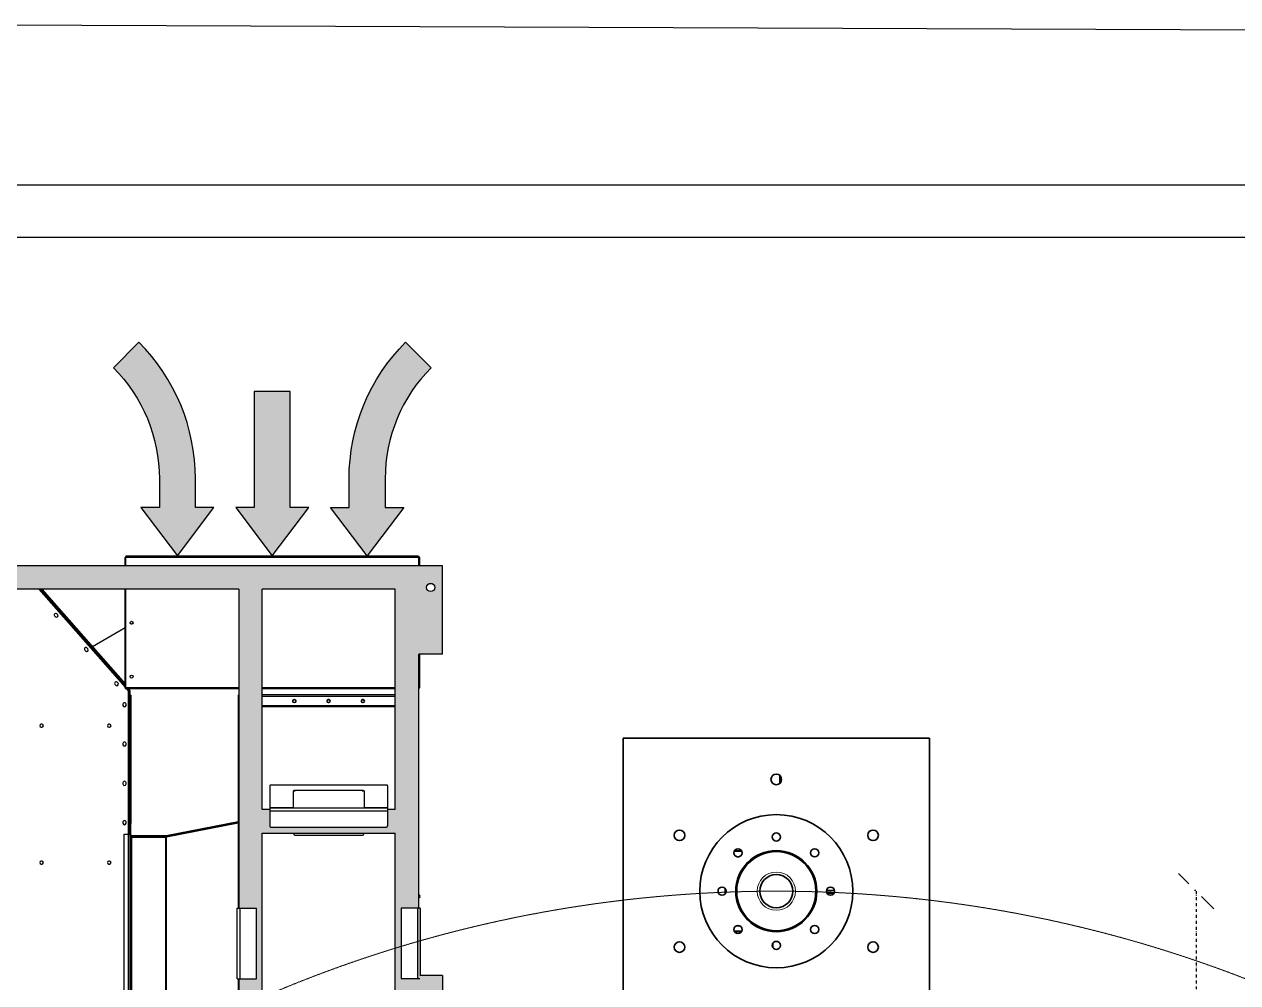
# Model space of a CAD drawing. Header units: millimetres. Extents: x 2822564 to 2991989, y -324396 to -253399.
# Drawn here: x 2848420 to 2850481, y -309038 to -307410 of the extents above; entities that cross this region are included whole.
import ezdxf

# ---------------------------------------------------------------- set-up
doc = ezdxf.new("R2010")
doc.units = ezdxf.units.MM
doc.linetypes.add('12017_XPLAN_GROUND$0$HIDDEN', pattern=[0.375, 0.25, -0.125])
doc.linetypes.add('DASHDOT', pattern=[1, 0.5, -0.25, 0, -0.25])
for name, color, linetype in [('AX', 1, 'DASHDOT'), ('Azbilt', 10, 'Continuous'), ('LAF Detail', 7, 'Continuous'), ('Runner', 30, 'Continuous')]:
    doc.layers.add(name, color=color, linetype=linetype)
for name, color, linetype, lineweight in [('coton tak bazo', 191, 'Continuous', 5), ('KATCHIN', 253, '12017_XPLAN_GROUND$0$HIDDEN', 5), ('plat 2 bazo', 7, 'Continuous', 15)]:
    doc.layers.add(name, color=color, linetype=linetype, lineweight=lineweight)
doc.styles.add('Annotative', font='arial.ttf')
doc.dimstyles.new('RUNNER saghf', dxfattribs={"dimtxt": 150, "dimasz": 60, "dimexe": 0.18, "dimexo": 0.0625, "dimgap": 0.09, "dimtad": 0, "dimtih": 1, "dimtoh": 1, "dimdec": 4, "dimzin": 0, "dimdsep": 46, "dimtxsty": 'Annotative', "dimblk": 'OBLIQUE', "dimcen": 0.09, "dimclrd": 140, "dimclre": 140, "dimclrt": 230, "dimazin": 0, "dimtfac": 1, "dimtdec": 4, "dimtofl": 0, "dimtmove": 0, "dimatfit": 3, "dimldrblk": 'OBLIQUE', "dimfxl": 1, "dimtolj": 1, "dimtzin": 0, "dimarcsym": 0})

# ---------------------------------------------------------------- blocks, each defined once
blk = doc.blocks.new('1&5 - (+20)')
at = {"layer": 'Azbilt'}
blk.add_line((1580486.1, -479645.9), (1577248.8, -479660.4), dxfattribs=at)
blk = doc.blocks.new('fff')
at = {"layer": 'coton tak bazo', "lineweight": 35, "ltscale": 0.008936}
blk.add_line((-0.7007, 1.1119), (-0.7007, 1.0964), dxfattribs=at)
at = {"layer": 'coton tak bazo', "lineweight": 13, "ltscale": 0.008894}
for p, q in [((-0.7912, 0.9617), (-0.7759, 0.9617)), ((-0.7912, 0.8053), (-0.7759, 0.8053))]:
    blk.add_line(p, q, dxfattribs=at)
at = {"layer": 'coton tak bazo', "lineweight": 13, "ltscale": 0.007637}
for p, q in [((-0.7901, 0.9639), (-0.7769, 0.9639)), ((-0.7901, 0.8031), (-0.7769, 0.8031))]:
    blk.add_line(p, q, dxfattribs=at)
at = {"layer": 'coton tak bazo', "lineweight": 35, "ltscale": 0.002805}
blk.add_line((-0.786, 0.9515), (-0.7811, 0.9515), dxfattribs=at)
at = {"layer": 'coton tak bazo', "lineweight": 35, "ltscale": 0.005826}
blk.add_line((-0.8086, 0.8785), (-0.8086, 0.8885), dxfattribs=at)
at = {"layer": 'coton tak bazo', "lineweight": 35, "ltscale": 0.009181}
blk.add_line((-0.5928, 0.8849), (-0.6086, 0.8849), dxfattribs=at)
at = {"layer": 'coton tak bazo', "lineweight": 35, "ltscale": 0.008358}
blk.add_line((-0.5935, 0.8799), (-0.6079, 0.8799), dxfattribs=at)
at = {"layer": 'coton tak bazo', "lineweight": 35, "ltscale": 0.002806}
blk.add_line((-0.7811, 0.8154), (-0.786, 0.8154), dxfattribs=at)
at = {"layer": 'coton tak bazo', "lineweight": 35, "ltscale": 0.004519}
blk.add_line((-0.7149, 0.7725), (-0.7149, 0.7803), dxfattribs=at)
at = {"layer": 'coton tak bazo', "lineweight": 35}
for centre, radius in [((-0.7078, 1.1042), 0.0105), ((-0.8989, 0.9938), 0.0105), ((-0.7078, 0.9906), 0.00806), ((-0.5167, 0.9938), 0.0105), ((-0.7835, 0.9592), 0.00806), ((-0.7078, 0.8835), 0.0781), ((-0.6321, 0.9592), 0.00806), ((-0.7078, 0.8835), 0.0328), ((-0.8149, 0.8835), 0.00806), ((-0.6007, 0.8835), 0.00806), ((-0.7835, 0.8078), 0.00806), ((-0.6321, 0.8078), 0.00806), ((-0.8989, 0.7731), 0.0105), ((-0.7078, 0.7764), 0.00806), ((-0.5167, 0.7731), 0.0105)]:
    blk.add_circle(centre, radius, dxfattribs=at)
at = {"layer": 'coton tak bazo', "lineweight": 13}
blk.add_circle((-0.7078, 0.8835), 0.0378, dxfattribs=at)
at = {"layer": 'plat 2 bazo', "lineweight": 35, "ltscale": 0.35}
for p, q in [((-1.0102, 1.1859), (-1.0102, 0.5811)), ((-0.4054, 1.1859), (-1.0102, 1.1859)), ((-0.4054, 0.5811), (-0.4054, 1.1859))]:
    blk.add_line(p, q, dxfattribs=at)
at = {"layer": 'plat 2 bazo', "lineweight": 35}
for radius in [0.1512, 0.0801]:
    blk.add_circle((-0.7078, 0.8835), radius, dxfattribs=at)
blk = doc.blocks.new('_Oblique')
at = {"color": 0, "linetype": 'ByBlock', "lineweight": -2}
blk.add_line((-0.5, -0.5), (0.5, 0.5), dxfattribs=at)
blk = doc.blocks.new('*D21')
at = {"color": 140, "lineweight": -2, "ltscale": 10, "transparency": 16777216}
for p, q in [((1609924.9, -562746.7), (1609924.5, -562746.7)), ((1609924.7, -562746.7), (1609924.7, -563805.7)), ((1609924.7, -564946.7), (1609924.7, -563887.6)), ((1609924.9, -564946.7), (1609924.5, -564946.7))]:
    blk.add_line(p, q, dxfattribs=at)
at = {"layer": 'Defpoints', "color": 0, "ltscale": 10, "transparency": 16777216}
for p in [(1610637.8, -562746.7, 0), (1609924.7, -564946.7), (1610637.9, -564946.7, 0)]:
    blk.add_point(p, dxfattribs=at)
at = {"color": 140, "lineweight": -2, "ltscale": 10, "transparency": 16777216, "xscale": 60, "yscale": 60, "zscale": 60}
for p, rotation in [((1609924.7, -562746.7), 90), ((1609924.7, -564946.7), 270)]:
    blk.add_blockref('_Oblique', p, dxfattribs=dict(at, rotation=rotation))
at = {"color": 230, "ltscale": 10, "transparency": 16777216, "insert": (1609924.7, -563846.7), "char_height": 80, "attachment_point": 5, "style": 'Annotative', "bg_fill": 3, "box_fill_scale": 1.1, "bg_fill_color": 256, "bg_fill_true_color": 13158600, "bg_fill_transparency": 0}
blk.add_mtext('\\A1;2200', dxfattribs=at)
blk = doc.blocks.new('LAF')
at = {"ltscale": 10}
h = blk.add_hatch(color=256, dxfattribs=at)
h.dxf.hatch_style = 1
h.set_gradient(color1=(192, 192, 192), color2=(0, 127, 255), name='INVHEMISPHERICAL')
h.paths.add_polyline_path([(3060.3, 825.7), (3060.3, 887), (2863.3, 887), (2863.3, 918.4), (2781.3, 856.3), (2863.3, 794.2), (2863.3, 825.7)])
edge = h.paths.add_edge_path()
edge.add_line((2912.3, 664.5), (2863.3, 664.5))
edge.add_line((2863.3, 664.5), (2863.3, 633))
edge.add_line((2863.3, 633), (2781.3, 695.2))
edge.add_line((2781.3, 695.2), (2863.3, 757.3))
edge.add_line((2863.3, 757.3), (2863.3, 725.8))
edge.add_line((2863.3, 725.8), (2912.3, 725.8))
edge.add_arc((2912.3, 397.9), 327.9, 45, 90, ccw=False)
edge.add_line((3144.2, 629.7), (3100.9, 586.4))
edge.add_arc((2912.3, 397.9), 266.7, 405, 450)
edge = h.paths.add_edge_path()
edge.add_line((2912.3, 1048.1), (2863.3, 1048.1))
edge.add_line((2863.3, 1048.1), (2863.3, 1079.6))
edge.add_line((2863.3, 1079.6), (2781.3, 1017.5))
edge.add_line((2781.3, 1017.5), (2863.3, 955.4))
edge.add_line((2863.3, 955.4), (2863.3, 986.9))
edge.add_line((2863.3, 986.9), (2912.3, 986.9))
edge.add_arc((2912.3, 1314.8), 327.9, 270, 315)
edge.add_line((3144.2, 1082.9), (3100.9, 1126.2))
edge.add_arc((2912.3, 1314.8), 266.7, 270, 315, ccw=False)
at = {"layer": 'LAF Detail'}
h = blk.add_hatch(color=1, dxfattribs=at)
h.dxf.hatch_style = 1
h.paths.add_polyline_path([(1750, 1297.5), (-1750, 1297.5), (-1750, 1257.5), (1750, 1257.5)])
h.paths.add_polyline_path([(-1257.5, 1750), (-1297.5, 1750), (-1297.5, 1297.5), (-1257.5, 1297.5)])
h.paths.add_polyline_path([(1297.5, 1750), (1257.5, 1750), (1257.5, 1297.5), (1297.5, 1297.5)])
h.paths.add_polyline_path([(1297.5, -1297.5), (1257.5, -1297.5), (1257.5, -1750), (1297.5, -1750)])
h.paths.add_polyline_path([(1750, -1257.5), (-1750, -1257.5), (-1750, -1297.5), (1750, -1297.5)])
h.paths.add_polyline_path([(-1257.5, -1297.5), (-1297.5, -1297.5), (-1297.5, -1750), (-1257.5, -1750)])
h.paths.add_polyline_path([(2764.7, 1882.3), (2614.7, 1882.3), (2614.7, 1842.3), (2068.7, 1842.3), (2068.7, 1882.3), (1918.7, 1882.3), (1918.7, 567.3), (2068.7, 567.3), (2068.7, 604.8), (2183, 604.8), (2183, 609.8), (2063, 609.8), (2063, 637.3), (2183, 637.3), (2183, 607.3), (2614.7, 607.3), (2614.7, 567.3), (2764.7, 567.3)])
h.paths.add_polyline_path([(1958.7, 1802.3), (2724.7, 1802.3), (2724.7, 913.3), (2183, 913.3), (2183, 883.3), (2063, 883.3), (2063, 913.3), (1958.7, 913.3)], flags=16)
h.paths.add_polyline_path([(1958.9, 1526.8, 1), (1964, 1526.8, 1)], flags=0)
h.paths.add_polyline_path([(1958.9, 1314.6, 1), (1964, 1314.6, 1)], flags=0)
h.paths.add_polyline_path([(2151, 1529.4), (2152, 1529.4, -1), (2152, 1524.2), (2151, 1524.2, -1)], flags=0)
h.paths.add_polyline_path([(2148.9, 1526.8, -1), (2154, 1526.8, -1)], flags=0)
h.paths.add_polyline_path([(2151, 1317.2), (2152, 1317.2, -1), (2152, 1312), (2151, 1312, -1)], flags=0)
h.paths.add_polyline_path([(2154, 1314.6, -1), (2148.9, 1314.6, -1)], flags=0)
h.paths.add_polyline_path([(2000, 1717.6), (2001.5, 1718.9, -1), (2004.9, 1715), (2003.4, 1713.7, -1)], flags=0)
h.paths.add_polyline_path([(2257.9, 1477.7), (2257.9, 1478.7, -1), (2263.1, 1478.7), (2263.1, 1477.7, -1)], flags=0)
h.paths.add_polyline_path([(2257.9, 1363.7, -1), (2263.1, 1363.7), (2263.1, 1362.7, -1), (2257.9, 1362.7)], flags=0)
h.paths.add_polyline_path([(2562.4, 1106.3), (2724.7, 1249.4), (2724.7, 1249.7), (2562.1, 1106.3)], flags=0)
h.paths.add_polyline_path([(2556.8, 1105.2), (2557, 1105.2), (2557.2, 1105.3, 0.093249)], flags=0)
h.paths.add_polyline_path([(2308.7, 1100.3), (2551.5, 1100.3), (2555.3, 1103.7), (2555.3, 1104.3, -0.414214), (2557.3, 1106.3), (2557.3, 1105.2, 0.12943), (2555.3, 1104.3), (2555.3, 1100.4), (2552.5, 1097.8), (2544.7, 1097.8), (2544.7, 1096.6), (2326.7, 1096.6), (2307.7, 1096.6, 0.414214), (2306.5, 1095.3), (2306.5, 1036.7, 0.080761), (2306.5, 1036.3), (2306.5, 1036.3), (2330.5, 914.1), (2357.5, 914.1), (2544.1, 914.1), (2544.1, 913.8), (2544.1, 913.3), (2543.7, 913.3), (2419.6, 913.8), (2366, 913.8), (2357.6, 914.1), (2357.6, 913.3), (2357.5, 913.3), (2357.5, 914.1), (2327.5, 914.1), (2303.5, 1036.3), (1958.7, 1036.3), (1958.7, 1036.9), (2303, 1036.9), (2303, 1096.6), (2326.5, 1096.6), (2326.5, 1097.8), (2308.7, 1097.8)], flags=0)
h.paths.add_polyline_path([(2305.2, 1036.7, 0.09518), (2305.4, 1035.8, 0.113938), (2303.6, 1035.9), (2305.2, 1036.1)], flags=0)
h.paths.add_polyline_path([(2257.9, 1592.7), (2257.9, 1593.7, -1), (2263.1, 1593.7), (2263.1, 1592.7, -1)], flags=0)
h.paths.add_polyline_path([(2058.1, 1768.8), (2059.6, 1770.2, -1), (2063, 1766.3), (2061.5, 1764.9, -1)], flags=0)
h.paths.add_polyline_path([(2263.1, 1248.7), (2263.1, 1247.7, -1), (2257.9, 1247.7), (2257.9, 1248.7, -1)], flags=0)
h.paths.add_polyline_path([(2444, 1411.7, 0.956183), (2444, 1429.7, -0.066402)], flags=0)
h.paths.add_polyline_path([(2426.8, 1429.7), (2427.6, 1429.7, 0.022091), (2426.8, 1429.7, 11.266721), (2426.8, 1411.7), (2427.6, 1411.7, -0.022091), (2426.8, 1411.7, -11.266721)], flags=0)
h.paths.add_polyline_path([(2426.6, 1420.7, -1), (2326.6, 1420.7, -1)], flags=0)
h.paths.add_polyline_path([(2339.5, 1461.4, -1), (2332.5, 1461.4, -1)], flags=0)
h.paths.add_polyline_path([(2338.5, 1461.4, -1), (2333.5, 1461.4, -1)], flags=0)
h.paths.add_polyline_path([(2339.5, 1380, -1), (2332.5, 1380, -1)], flags=0)
h.paths.add_polyline_path([(2338.5, 1380, -1), (2333.5, 1380, -1)], flags=0)
h.paths.add_polyline_path([(2341, 1529.4), (2342, 1529.4, -1), (2342, 1524.2), (2341, 1524.2, -1)], flags=0)
h.paths.add_polyline_path([(2344, 1526.8, -1), (2338.9, 1526.8, -1)], flags=0)
h.paths.add_polyline_path([(2257.9, 1692.7), (2257.9, 1693.7, -1), (2263.1, 1693.7), (2263.1, 1692.7, -1)], flags=0)
h.paths.add_polyline_path([(2341, 1317.2), (2342, 1317.2, -1), (2342, 1312), (2341, 1312, -1)], flags=0)
h.paths.add_polyline_path([(2344, 1314.6, -1), (2338.9, 1314.6, -1)], flags=0)
h.paths.add_polyline_path([(1948.7, 1862.3, -1), (1962.7, 1862.3, -1)], flags=16)
h.paths.add_polyline_path([(2263.1, 1133.7), (2263.1, 1132.7, -1), (2257.9, 1132.7), (2257.9, 1133.7, -1)], flags=0)
h.paths.add_polyline_path([(2420.8, 1461.4, -1), (2413.8, 1461.4, -1)], flags=0)
h.paths.add_polyline_path([(2419.8, 1461.4, -1), (2414.8, 1461.4, -1)], flags=0)
h.paths.add_polyline_path([(2420.8, 1380, -1), (2413.8, 1380, -1)], flags=0)
h.paths.add_polyline_path([(2419.8, 1380, -1), (2414.8, 1380, -1)], flags=0)
h.paths.add_polyline_path([(2257.9, 1792.7), (2257.9, 1793.7, -1), (2263.1, 1793.7), (2263.1, 1792.7, -1)], flags=0)
h.paths.add_polyline_path([(2551.5, 1100.3, 0.016832), (2552, 1099.1), (2552.1, 1099.1), (2551.9, 1099.1), (2551.9, 1099), (2552, 1099, -0.00829)], flags=0)
h.paths.add_polyline_path([(2327.4, 1109.9), (2329.4, 1109.9, -1), (2329.4, 1104.7), (2327.4, 1104.7, -1)], flags=0)
h.paths.add_polyline_path([(2490.2, 1477.7), (2490.2, 1478.7, -1), (2495.4, 1478.7), (2495.4, 1477.7, -1)], flags=0)
h.paths.add_polyline_path([(2490.2, 1363.7, -1), (2495.4, 1363.7), (2495.4, 1362.7, -1), (2490.2, 1362.7)], flags=0)
h.paths.add_polyline_path([(2394, 1109.9), (2396, 1109.9, -1), (2396, 1104.7), (2394, 1104.7, -1)], flags=0)
h.paths.add_polyline_path([(1958.7, 873.3), (2310.7, 873.3), (2310.7, 647.3), (1958.7, 647.3)], flags=16)
h.paths.add_polyline_path([(2490.2, 1592.7), (2490.2, 1593.7, -1), (2495.4, 1593.7), (2495.4, 1592.7, -1)], flags=0)
h.paths.add_polyline_path([(2490.2, 1248.7, -1), (2495.4, 1248.7), (2495.4, 1247.7, -1), (2490.2, 1247.7)], flags=0)
h.paths.add_polyline_path([(2531, 1529.4), (2532, 1529.4, -1), (2532, 1524.2), (2531, 1524.2, -1)], flags=0)
h.paths.add_polyline_path([(2534, 1526.8, -1), (2528.9, 1526.8, -1)], flags=0)
h.paths.add_polyline_path([(2531, 1317.2), (2532, 1317.2, -1), (2532, 1312), (2531, 1312, -1)], flags=0)
h.paths.add_polyline_path([(2534, 1314.6, -1), (2528.9, 1314.6, -1)], flags=0)
h.paths.add_polyline_path([(2490.2, 1692.7), (2490.2, 1693.7, -1), (2495.4, 1693.7), (2495.4, 1692.7, -1)], flags=0)
h.paths.add_polyline_path([(2460.7, 1109.9), (2462.7, 1109.9, -1), (2462.7, 1104.7), (2460.7, 1104.7, -1)], flags=0)
h.paths.add_polyline_path([(2495.4, 1133.7), (2495.4, 1132.7, -1), (2490.2, 1132.7), (2490.2, 1133.7, -1)], flags=0)
h.paths.add_polyline_path([(2490.2, 1792.7), (2490.2, 1793.7, -1), (2495.4, 1793.7), (2495.4, 1792.7, -1)], flags=0)
h.paths.add_polyline_path([(2527.4, 1109.9), (2529.4, 1109.9, -1), (2529.4, 1104.7), (2527.4, 1104.7, -1)], flags=0)
h.paths.add_polyline_path([(2322.7, 860.3), (2350.7, 860.3), (2350.7, 873.3), (2724.7, 873.3), (2724.7, 647.3), (2350.7, 647.3), (2350.7, 660.3), (2322.7, 660.3, -0.414214), (2320.7, 662.3), (2320.7, 858.3, -0.414214)], flags=16)
h.paths.add_polyline_path([(2561.8, 1122.2), (2563.3, 1123.5, -1), (2566.7, 1119.6), (2565.2, 1118.3, -1)], flags=0)
h.paths.add_polyline_path([(2353.8, 820.3), (2353.8, 860.3), (2353.7, 820.3)], flags=0)
h.paths.add_polyline_path([(2578.9, 1095.3, -1), (2573.8, 1095.3, -1)], flags=0)
h.paths.add_polyline_path([(2619.9, 1173.4), (2621.4, 1174.7, -1), (2624.8, 1170.8), (2623.3, 1169.5, -1)], flags=0)
h.paths.add_polyline_path([(2392.3, 858.8), (2392.3, 662.3), (2392.2, 661.9), (2392, 660.7), (2391.5, 660.5), (2391.7, 660.7), (2391.9, 660.9), (2392, 661.2), (2392.2, 661.6), (2392.2, 661.9), (2392.3, 662.3), (2392.3, 858.3), (2392.2, 858.7), (2392, 859.9), (2391.8, 860)], flags=0)
h.paths.add_polyline_path([(2383.4, 818.3), (2383.2, 818.3), (2383.2, 702.3), (2383.2, 701.9), (2383, 700.7), (2382.1, 700.3), (2381.9, 700.3), (2382.2, 700.4), (2382.4, 700.5), (2382.6, 700.7), (2382.8, 700.9), (2383, 701.2), (2383.1, 701.6), (2383.2, 701.9), (2383.2, 702.3), (2383.2, 818.3), (2383.2, 818.7), (2383, 819.9), (2382.8, 820)], flags=0)
h.paths.add_polyline_path([(2623.3, 1770.2), (2624.8, 1768.8, -1), (2621.4, 1764.9), (2619.9, 1766.3, -1)], flags=0)
h.paths.add_polyline_path([(2678, 1224.6), (2679.5, 1225.9, -1), (2682.9, 1222), (2681.4, 1220.7, -1)], flags=0)
h.paths.add_polyline_path([(2721, 1529.4), (2722, 1529.4, -1), (2722, 1524.2), (2721, 1524.2, -1)], flags=0)
h.paths.add_polyline_path([(2724, 1526.8, -1), (2718.9, 1526.8, -1)], flags=0)
h.paths.add_polyline_path([(2721, 1317.2), (2722, 1317.2, -1), (2722, 1312), (2721, 1312, -1)], flags=0)
h.paths.add_polyline_path([(2724, 1314.6, -1), (2718.9, 1314.6, -1)], flags=0)
h.paths.add_polyline_path([(2681.4, 1718.9), (2682.9, 1717.6, -1), (2679.5, 1713.7), (2678, 1715, -1)], flags=0)
h.paths.add_polyline_path([(2665.4, 1096), (2667.3, 1092.8, 0.483498), (2670.4, 1095.3, 0.867202)], flags=0)
h.paths.add_polyline_path([(1962.7, 587.3, -1), (1948.7, 587.3, -1)], flags=16)
h.paths.add_polyline_path([(2537.3, 819.3), (2537.3, 818.3, -1), (2532.1, 818.3), (2532.1, 819.3, -1)], flags=0)
h.paths.add_polyline_path([(2537.3, 818.8, -1), (2532.2, 818.8, -1)], flags=0)
h.paths.add_polyline_path([(2720.7, 1862.3, -1), (2734.7, 1862.3, -1)], flags=16)
h.paths.add_polyline_path([(2537.3, 761.1), (2537.3, 760.1, -1), (2532.1, 760.1), (2532.1, 761.1, -1)], flags=0)
h.paths.add_polyline_path([(2537.3, 760.6, -1), (2532.2, 760.6, -1)], flags=0)
h.paths.add_polyline_path([(2537.3, 702.8), (2537.3, 701.8, -1), (2532.1, 701.8), (2532.1, 702.8, -1)], flags=0)
h.paths.add_polyline_path([(2537.3, 702.3, -1), (2532.2, 702.3, -1)], flags=0)
h.paths.add_polyline_path([(2734.7, 587.3, -1), (2720.7, 587.3, -1)], flags=16)
h.paths.add_polyline_path([(1297.5, 1257.5), (1257.5, 1257.5), (1257.5, -1257.5), (1297.5, -1257.5)])
h.paths.add_polyline_path([(-1257.5, 1257.5), (-1297.5, 1257.5), (-1297.5, -1257.5), (-1257.5, -1257.5)])
at = {"ltscale": 10}
for points in [[(2912.3, 1048.1), (2863.3, 1048.1), (2863.3, 1079.6), (2781.3, 1017.5), (2863.3, 955.4), (2863.3, 986.9), (2912.3, 986.9, 0.198912), (3144.2, 1082.9), (3100.9, 1126.2, -0.198912)], [(2912.3, 664.5), (2863.3, 664.5), (2863.3, 633), (2781.3, 695.2), (2863.3, 757.3), (2863.3, 725.8), (2912.3, 725.8, -0.198912), (3144.2, 629.7), (3100.9, 586.4, 0.198912)]]:
    blk.add_lwpolyline(points, format="xyb", close=True, dxfattribs=at)
blk.add_lwpolyline([(3060.3, 825.7), (3060.3, 887), (2863.3, 887), (2863.3, 918.4), (2781.3, 856.3), (2863.3, 794.2), (2863.3, 825.7)], close=True, dxfattribs=at)
at = {"layer": 'LAF Detail', "color": 3, "linetype": 'Continuous', "lineweight": 25}
for p, q in [((2764.7, 567.3), (2764.7, 1882.3)), ((2724.7, 913.3), (2724.7, 1802.3)), ((2257.9, 1248.7), (2257.9, 1247.7)), ((2263.1, 1247.7), (2263.1, 1248.7)), ((2490.2, 1248.7), (2490.2, 1247.7)), ((2495.4, 1247.7), (2495.4, 1248.7)), ((2724.7, 1253), (2558.3, 1106.3)), ((2724.7, 1251.3), (2560.2, 1106.3)), ((2724.7, 1249.7), (2562.1, 1106.3)), ((2724.7, 1249.4), (2562.4, 1106.3)), ((2724.7, 1247.8), (2564.3, 1106.3)), ((2679.5, 1225.9), (2678, 1224.6)), ((2681.4, 1220.7), (2682.9, 1222)), ((2621.4, 1174.7), (2619.9, 1173.4)), ((2623.3, 1169.5), (2624.8, 1170.8)), ((2659.4, 1106.3), (2627.1, 1161.7)), ((2257.9, 1133.7), (2257.9, 1132.7)), ((2263.1, 1132.7), (2263.1, 1133.7)), ((2490.2, 1133.7), (2490.2, 1132.7)), ((2495.4, 1132.7), (2495.4, 1133.7)), ((2563.3, 1123.5), (2561.8, 1122.2)), ((2565.2, 1118.3), (2566.7, 1119.6)), ((1958.7, 1107.8), (2308.7, 1107.8)), ((1958.7, 1100.3), (2551.5, 1100.3)), ((1958.7, 1097.8), (2551.9, 1097.8)), ((1958.7, 1096.6), (2326.5, 1096.6)), ((2306.5, 1095.3), (1958.7, 1095.3)), ((2303, 1036.3), (2303, 1096.6)), ((2305.2, 1095.3), (2305.2, 1036.7)), ((2306.5, 1095.3), (2306.5, 1036.7)), ((2308.7, 1107.8), (2308.7, 1097.8)), ((2551.9, 1099.1), (2308.7, 1099.1)), ((2326.5, 1097.8), (2326.5, 1096.6)), ((2326.7, 1096.6), (2326.7, 1097.8)), ((2544.7, 1096.6), (2326.7, 1096.6)), ((2329.4, 1109.9), (2327.4, 1109.9)), ((2327.4, 1104.7), (2329.4, 1104.7)), ((2328.7, 1097.8), (2328.7, 1096.6)), ((2396, 1109.9), (2394, 1109.9)), ((2394, 1104.7), (2396, 1104.7)), ((2462.7, 1109.9), (2460.7, 1109.9)), ((2460.7, 1104.7), (2462.7, 1104.7)), ((2529.4, 1109.9), (2527.4, 1109.9)), ((2527.4, 1104.7), (2529.4, 1104.7)), ((2542.7, 1096.6), (2542.7, 1097.8)), ((2544.7, 1097.8), (2544.7, 1096.6)), ((2555.3, 1103.7), (2551.5, 1100.3)), ((2551.9, 1097.8), (2551.9, 1099.1)), ((2555.3, 1102), (2552, 1099.1)), ((2552.9, 1098.2), (2552, 1099.1)), ((2555.3, 1100.4), (2552.9, 1098.2)), ((2555.3, 913.3), (2555.3, 1104.3)), ((2557.2, 1105.3), (2556.9, 1105.1)), ((2557.3, 1106.3), (2724.7, 1106.3)), ((2557.3, 913.3), (2557.3, 1106.3)), ((2557.3, 1105.2), (2724.7, 1105.2)), ((2667.3, 1092.8), (2665.4, 1096)), ((2764.7, 1106.3), (2778.3, 1106.3)), ((2764.7, 1105.2), (2778.3, 1105.2)), ((2778.3, 606.3), (2778.3, 1106.3)), ((2780.3, 1104.3), (2780.3, 608.3)), ((2780.3, 1104.3), (2781.3, 1104.3)), ((2781.3, 1101.3), (2780.3, 1101.3)), ((2781.3, 1104.3), (2781.3, 608.3)), ((1958.7, 1036.9), (2305.2, 1036.9)), ((2306.5, 1036.3), (1958.7, 1036.3)), ((2303.6, 1035.9), (2306.5, 1036.3)), ((2327.5, 914.1), (2303.6, 1035.9)), ((2305.2, 1036.7), (2306.5, 1036.7)), ((2305.3, 1036.1), (2329.2, 914.1)), ((2305.7, 1036.3), (2306.5, 1036.5)), ((2306.5, 1036.5), (2330.5, 914.1)), ((2063, 914.1), (1958.7, 914.1)), ((2063, 913.8), (1958.7, 913.8)), ((2063, 913.3), (1958.7, 913.3)), ((2063, 915.8), (2063, 883.3)), ((2063, 915.8), (2183, 915.8)), ((2063, 910.8), (2183, 910.8)), ((2183, 915.8), (2183, 883.3)), ((2357.5, 914.1), (2183, 914.1)), ((2346.7, 913.8), (2183, 913.8)), ((2724.7, 913.3), (2183, 913.3)), ((2357.5, 913.3), (2357.5, 914.1)), ((2544.1, 914.1), (2357.6, 914.1)), ((2357.6, 913.3), (2357.6, 914.1)), ((2358.5, 913.3), (2358.5, 914.1)), ((2538.4, 913.8), (2366, 913.8)), ((2543.7, 913.3), (2543.7, 914.1)), ((2544.1, 913.3), (2544.1, 914.1)), ((2544.1, 913.8), (2545.3, 913.8)), ((2545.3, 913.8), (2545.3, 913.3)), ((1958.7, 873.3), (2310.7, 873.3)), ((2063, 883.3), (2183, 883.3)), ((2310.7, 873.3), (2310.7, 647.3)), ((2350.7, 873.3), (2724.7, 873.3)), ((2350.7, 860.3), (2350.7, 873.3)), ((2524.7, 647.3), (2524.7, 873.3)), ((2525.3, 647.3), (2525.3, 873.3)), ((2526.6, 647.3), (2526.6, 873.3)), ((2542.8, 647.3), (2542.8, 873.3)), ((2545.3, 647.3), (2545.3, 873.3)), ((2555.3, 647.3), (2555.3, 873.3)), ((2557.3, 647.3), (2557.3, 873.3)), ((2724.7, 647.3), (2724.7, 873.3)), ((2320.7, 858.3), (2320.7, 662.3)), ((2390.9, 860.3), (2322.7, 860.3)), ((2348.2, 860.3), (2348.2, 660.3)), ((2353.2, 860.3), (2353.2, 660.3)), ((2353.8, 860.3), (2353.8, 820.3)), ((2392.3, 858.3), (2392.3, 662.3)), ((2307.2, 817.8), (2307.2, 702.8)), ((2310.7, 819.8), (2309.2, 819.8)), ((2353.2, 820.3), (2381.9, 820.3)), ((2383.2, 818.3), (2381.4, 818.3)), ((2383.2, 818.3), (2383.2, 702.3)), ((2532.1, 819.3), (2532.1, 818.3)), ((2537.3, 818.3), (2537.3, 819.3)), ((2532.1, 761.1), (2532.1, 760.1)), ((2537.3, 760.1), (2537.3, 761.1)), ((2309.2, 700.8), (2310.7, 700.8)), ((2381.4, 702.3), (2383.2, 702.3)), ((2532.1, 702.8), (2532.1, 701.8)), ((2537.3, 701.8), (2537.3, 702.8)), ((2381.9, 700.3), (2353.2, 700.3)), ((2353.8, 700.3), (2353.8, 660.3)), ((2390.9, 660.3), (2322.7, 660.3)), ((2350.7, 647.3), (2350.7, 660.3)), ((1958.7, 647.3), (2310.7, 647.3)), ((2350.7, 647.3), (2724.7, 647.3)), ((2063, 605.5), (2063, 637.3)), ((2183, 637.3), (2063, 637.3)), ((2183, 604.8), (2183, 637.3)), ((2183, 609.8), (2063, 609.8)), ((2068.7, 567.3), (2068.7, 605.5)), ((2183, 604.8), (2068.7, 604.8)), ((2183, 607.3), (2614.7, 607.3)), ((2183, 607.1), (2357.5, 607.1)), ((2201.2, 605.8), (2199.9, 607.1)), ((2201.2, 605.8), (2202.1, 606.7)), ((2202.1, 606.7), (2201.7, 607.1)), ((2204.2, 607.1), (2203.8, 606.7)), ((2203.8, 606.7), (2204.7, 605.8)), ((2206, 607.1), (2204.7, 605.8)), ((2357.5, 607.3), (2357.5, 607.1)), ((2357.6, 607.3), (2357.6, 607.1)), ((2357.6, 607.1), (2544.1, 607.1)), ((2358.5, 607.3), (2358.5, 607.1)), ((2543.7, 607.3), (2543.7, 607.1)), ((2544.1, 607.3), (2544.1, 607.1)), ((2557.3, 606.3), (2557.3, 607.3)), ((2614.7, 606.3), (2557.3, 606.3)), ((2614.7, 567.3), (2614.7, 607.3)), ((2764.7, 607.5), (2778.3, 607.5)), ((2778.3, 606.3), (2764.7, 606.3)), ((2780.3, 611.3), (2781.3, 611.3)), ((2781.3, 608.3), (2780.3, 608.3)), ((2068.7, 567.3), (1918.7, 567.3)), ((2614.7, 567.3), (2764.7, 567.3))]:
    blk.add_line(p, q, dxfattribs=at)
at = {"layer": 'LAF Detail', "color": 3, "linetype": 'Continuous', "lineweight": 25, "flags": 128}
for points in [[(2778.3, 1105.2), (2779, 1105), (2779.6, 1104.7), (2780.1, 1104.5), (2780.3, 1104.3), (2780.3, 1104.2)], [(2392.3, 858.3), (2392.2, 858.7), (2392.2, 859.1), (2392, 859.4), (2391.9, 859.7), (2391.7, 860), (2391.5, 860.2), (2391.2, 860.3), (2390.9, 860.3)], [(2381.9, 820.3), (2382.2, 820.3), (2382.4, 820.2), (2382.6, 820), (2382.8, 819.7), (2383, 819.4), (2383.1, 819.1), (2383.2, 818.7), (2383.2, 818.3)], [(2383.2, 702.3), (2383.2, 701.9), (2383.1, 701.6), (2383, 701.2), (2382.8, 700.9), (2382.6, 700.7), (2382.4, 700.5), (2382.2, 700.4), (2381.9, 700.3)], [(2390.9, 660.3), (2391.2, 660.4), (2391.5, 660.5), (2391.7, 660.7), (2391.9, 660.9), (2392, 661.2), (2392.2, 661.6), (2392.2, 661.9), (2392.3, 662.3)]]:
    blk.add_lwpolyline(points, dxfattribs=at)
at = {"layer": 'LAF Detail', "color": 3, "linetype": 'Continuous', "lineweight": 25}
for centre, radius in [((2576.3, 1095.3), 2.55), ((2667.8, 1095.3), 2.55), ((2534.7, 818.8), 2.55), ((2534.7, 760.6), 2.55), ((2534.7, 702.3), 2.55), ((2727.7, 587.3), 7)]:
    blk.add_circle(centre, radius, dxfattribs=at)
for centre, radius, start, end in [((2260.5, 1248.7), 2.6, 0, 180), ((2260.5, 1247.7), 2.6, 180, 0), ((2492.8, 1248.7), 2.6, 0, 180), ((2492.8, 1247.7), 2.6, 180, 0), ((2679.7, 1222.7), 2.6, 131.3967, 311.3967), ((2681.2, 1224), 2.6, 311.3967, 131.3967), ((2623.1, 1172.8), 2.6, 311.3967, 131.3967), ((2621.6, 1171.4), 2.6, 131.3967, 311.3967), ((2260.5, 1133.7), 2.6, 0, 180), ((2492.8, 1133.7), 2.6, 0, 180), ((2260.5, 1132.7), 2.6, 180, 0), ((2492.8, 1132.7), 2.6, 180, 0), ((2563.5, 1120.2), 2.6, 131.3967, 311.3967), ((2565, 1121.5), 2.6, 311.3967, 131.3967), ((2307.7, 1095.3), 2.5, 150, 180), ((2307.7, 1095.3), 1.25, 90, 180), ((2327.4, 1107.3), 2.6, 90, 270), ((2329.4, 1107.3), 2.6, 270, 90), ((2394, 1107.3), 2.6, 90, 270), ((2396, 1107.3), 2.6, 270, 90), ((2460.7, 1107.3), 2.6, 90, 270), ((2462.7, 1107.3), 2.6, 270, 90), ((2527.4, 1107.3), 2.6, 90, 270), ((2529.4, 1107.3), 2.6, 270, 90), ((2590.5, 1112.7), 40.9, 197.6015, 199.448), ((2569.8, 1107.3), 19.6, 200.9434, 204.8005), ((2557.3, 1104.3), 2, 90, 180), ((2558, 1101), 4.27, 98.4837, 127.9829), ((2557.3, 1104.3), 1, 90, 138.93), ((2778.3, 1104.3), 2, 0, 90), ((2778.4, 1104.5), 0.858, 32.2288, 93.4784), ((2304.3, 1032), 3.96, 74.9522, 100.2568), ((2307.7, 1036.7), 2.5, 180, 191.1057), ((2307.7, 1036.7), 1.25, 180, 191.1057), ((2346.7, 911.8), 2, 48.5904, 90), ((2366, 912.7), 1.13, 93.2916, 146.2076), ((2367, 912.7), 1.13, 93.2916, 146.2076), ((2538.3, 912.7), 1.13, 33.7924, 86.7084), ((2322.7, 858.3), 2, 90, 180), ((2309.2, 817.8), 2, 90, 180), ((2534.7, 819.3), 2.6, 0, 180), ((2534.7, 818.3), 2.6, 180, 0), ((2534.7, 761.1), 2.6, 0, 180), ((2534.7, 760.1), 2.6, 180, 0), ((2309.2, 702.8), 2, 180, 270), ((2534.7, 702.8), 2.6, 0, 180), ((2534.7, 701.8), 2.6, 180, 0), ((2322.7, 662.3), 2, 180, 270), ((2203, 607.6), 2.5, 225, 315), ((2203, 607.6), 1.25, 225, 315), ((2557.3, 608.3), 2, 210, 270), ((2777.6, 611.5), 4.06, 280.5775, 312.5526), ((2778.3, 608.3), 2, 270, 0), ((2778.4, 608.2), 0.858, 266.5077, 327.7139)]:
    blk.add_arc(centre, radius, start, end, dxfattribs=at)
blk = doc.blocks.new('Surgery Zone')
at = {"layer": 'KATCHIN', "color": 85, "ltscale": 1.1, "true_color": 0x58ba48}
blk.add_circle((1610637.8, -562746.7, 0), 2200, dxfattribs=at)
at = {"layer": 'coton tak bazo', "xscale": 860.0000000000005, "yscale": 860.0000000000005, "zscale": 860.0000000000005, "rotation": 180}
blk.add_blockref('fff', (1610029.2, -564186.9, 0), dxfattribs=at)
at = {"ltscale": 10}
dim = blk.add_linear_dim(base=(1609924.7, -564946.7, 0), p1=(1610637.8, -562746.7, 0), p2=(1610637.9, -564946.7, 0), angle=90, dimstyle='RUNNER saghf', override={"dimtxt": 80, "dimdec": 0, "dimtdec": 0, "dimfxl": 0.2, "dimfxlon": 1, "dimtfill": 1, "dimarcsym": 2}, dxfattribs=at)
dim.commit()
dim.dimension.update_dxf_attribs({"geometry": '*D21', "text_midpoint": (1609924.7, -563846.7, 0)})

msp = doc.modelspace()

# ---------------------------------------------------------------- linework, layer by layer
at = {"layer": 'Runner', "ltscale": 10}
for p, q in [((2847610.6, -307683.1, 0), (2851784, -307683.1, 0)), ((2847610.6, -307772.1, 0), (2851784, -307772.1, 0))]:
    msp.add_line(p, q, dxfattribs=at)

# ---------------------------------------------------------------- block references
at = {"layer": 'Azbilt', "rotation": 359.5049173853201}
msp.add_blockref('1&5 - (+20)', (1275032.1, 185860.7), dxfattribs=at)

# ---------------------------------------------------------------- next in the draw order: block references
at = {"layer": 'AX', "rotation": 180}
msp.add_blockref('Surgery Zone', (4460335.1, -873829.2, 0), dxfattribs=at)

# ---------------------------------------------------------------- next in the draw order: block references
at = {"color": 1, "rotation": 89.99999999999999}
msp.add_blockref('LAF', (2849697.3, -311094.4), dxfattribs=at)

doc.saveas('drawing.dxf')
